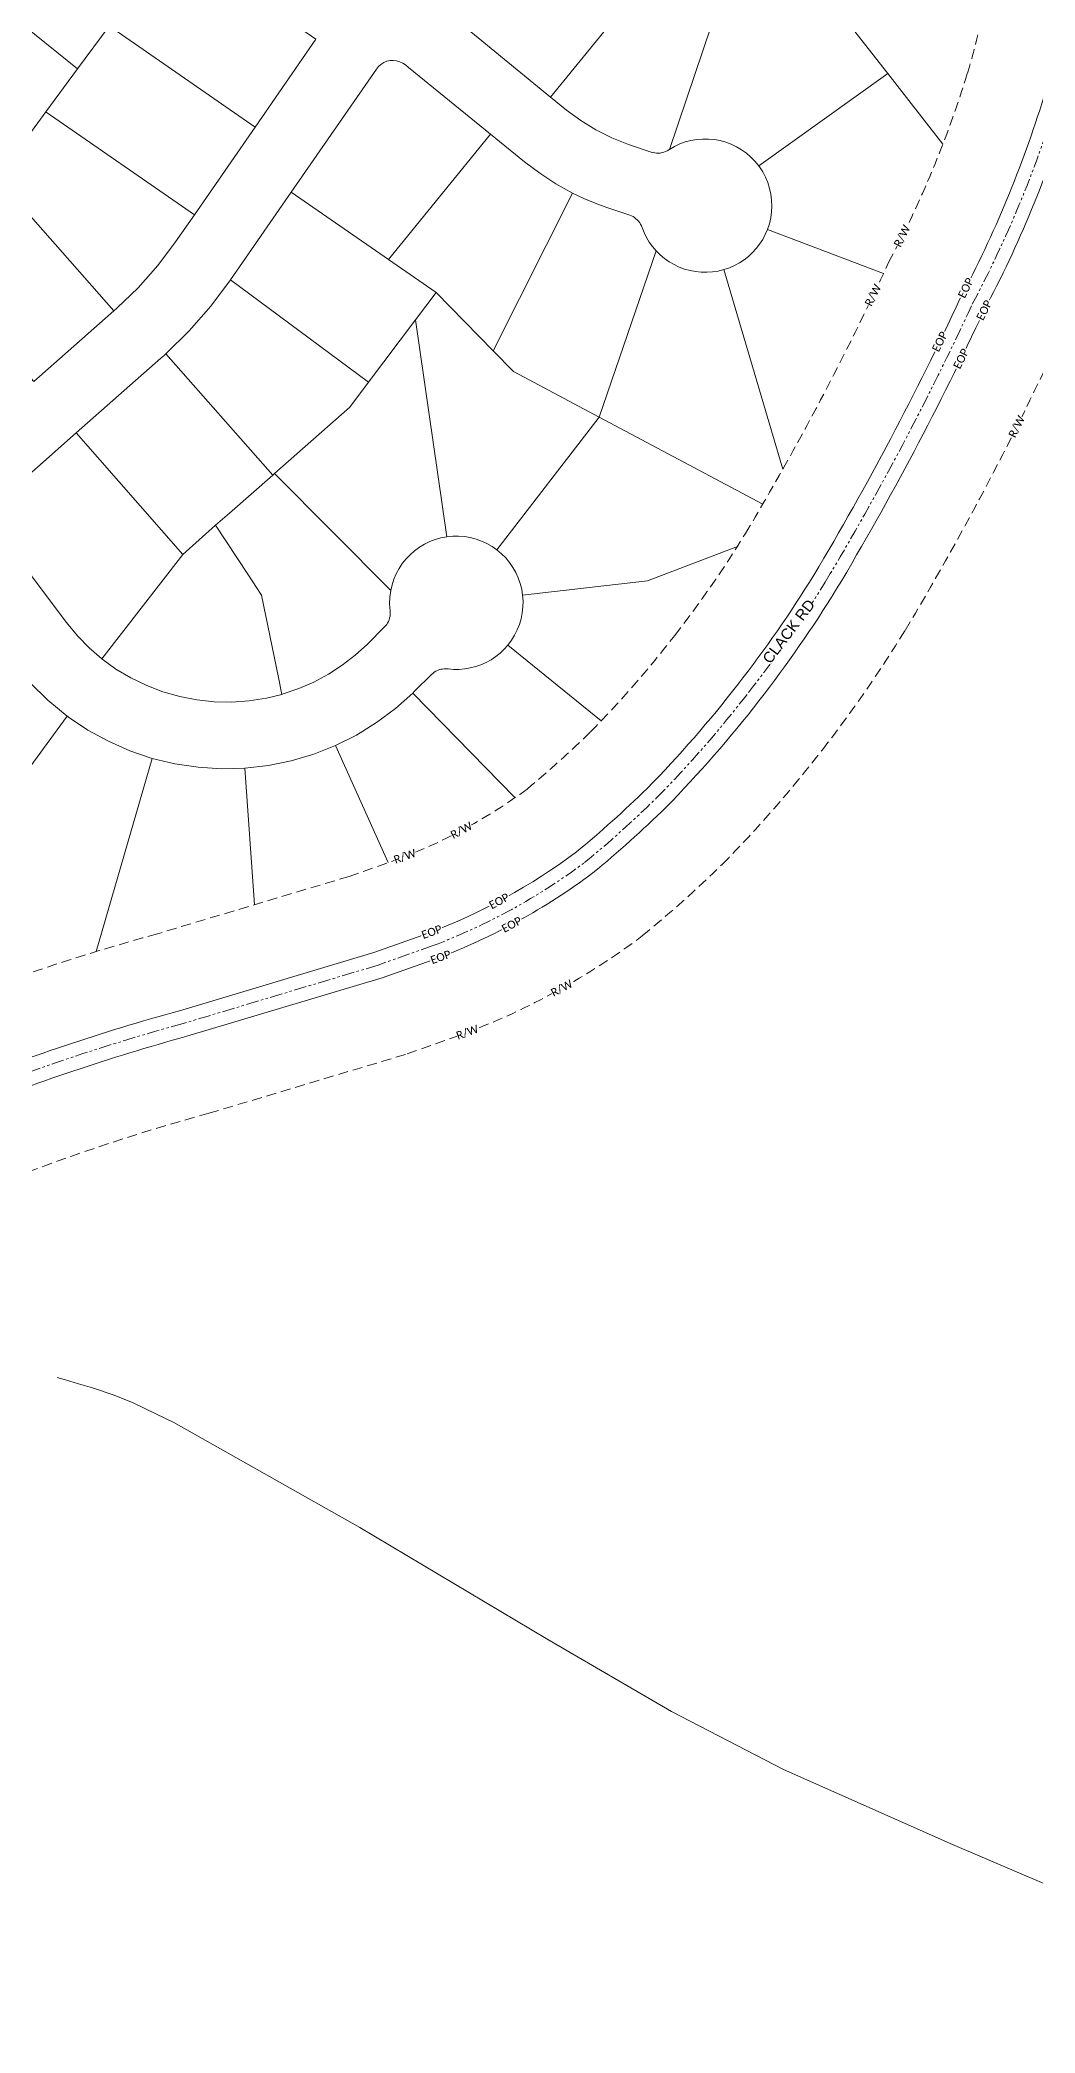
# Model space of a CAD drawing. Header units: inches. Extents: x 2378083 to 2398295, y 1463180 to 1483392.
# Drawn here: x 2388558 to 2389304, y 1468937 to 1470431 of the extents above; entities that cross this region are included whole.
import ezdxf

# ---------------------------------------------------------------- set-up
doc = ezdxf.new("R2010")
doc.units = ezdxf.units.IN
doc.header["$MEASUREMENT"] = 0
doc.linetypes.add('DASHED', pattern=[0.75, 0.5, -0.25])
doc.linetypes.add('PHANTOM2', pattern=[1.25, 0.625, -0.125, 0.125, -0.125, 0.125, -0.125])
for name, color, linetype in [('CENTER LINE', 6, 'PHANTOM2'), ('EOP', 6, 'Continuous'), ('LINE LABELS', 7, 'Continuous'), ('sc_greenville', 7, 'Continuous'), ('STREET NAMES', 250, 'Continuous')]:
    doc.layers.add(name, color=color, linetype=linetype)
doc.layers.add('ROW', color=3, linetype='DASHED', lineweight=35)
doc.styles.add('Legend', font='calibri.ttf')
doc.styles.get("Standard").update_dxf_attribs({"font": 'arial.ttf'})

msp = doc.modelspace()

# ---------------------------------------------------------------- linework, layer by layer
at = {"layer": 'EOP', "color": 6, "lineweight": 0}
for points in [[(2389310.2, 1470388.5, -0.047689), (2389247.6, 1470237.6, -0.026202), (2389137.8, 1470030, -0.027049), (2389080.9, 1469948.1, -0.02934), (2389012.8, 1469870, -0.020853), (2388959.8, 1469822.4, -0.069912), (2388849, 1469761.6), (2388808.1, 1469747.1), (2388662.3, 1469703.4, 0.02772), (2388491.5, 1469646.1, 0.024718), (2388353.8, 1469588.2), (2388276.3, 1469550.7, 0.114741), (2388147, 1469440.1, -0.233285), (2388099.9, 1469415.7, -0.003004), (2387990.7, 1469414.3), (2387678, 1469418.8, -0.414214), (2387658.3, 1469439.1), (2387663.8, 1469821.8)], [(2388528.1, 1469407.9, 0.042735), (2388404.2, 1469422.6, 0.016772), (2388267.9, 1469420.5), (2388197.4, 1469418.3, -0.655444), (2388181.7, 1469451.4, -0.09341), (2388285.3, 1469532.8), (2388362.4, 1469570.2, -0.024764), (2388498.6, 1469627.4, -0.027804), (2388667.9, 1469684.2), (2388814.3, 1469728.1), (2388855.9, 1469742.8, 0.070282), (2388972.2, 1469806.7, 0.021053), (2389026.9, 1469855.8, 0.029395), (2389096.7, 1469935.8, 0.02708), (2389154.9, 1470019.6, 0.026157), (2389265.5, 1470228.7, 0.047508), (2389329.3, 1470382.5, 0.088808)]]:
    msp.add_lwpolyline(points, format="xyb", dxfattribs=at)
at = {"layer": 'ROW', "color": 3, "linetype": 'DASHED', "lineweight": 0, "ltscale": 15}
for points in [[(2389270.2, 1470541.4, -0.090219), (2389252.9, 1470406.3, -0.04828), (2389193.9, 1470264.4, -0.026344), (2389086.5, 1470061.1, -0.026949), (2389033.5, 1469984.8, -0.029159), (2388970.5, 1469912.5, -0.020184), (2388922.8, 1469869.6, -0.068618), (2388828.3, 1469817.9), (2388789.4, 1469804.1), (2388645.8, 1469761.1, 0.027481), (2388470.2, 1469702.2, 0.02459), (2388327.7, 1469642.2), (2388249.4, 1469604.3, 0.100252), (2388114.6, 1469496, -0.003432), (2387991, 1469494.3), (2387719.1, 1469498.2), (2387723.8, 1469821)], [(2388540.2, 1469466.6, 0.042875), (2388405.7, 1469482.6, 0.010387), (2388318.8, 1469482.4), (2388388.5, 1469516.1, -0.024907), (2388520, 1469571.3, -0.028065), (2388684.4, 1469626.5), (2388833, 1469671), (2388876.5, 1469686.5, 0.071248), (2389009.2, 1469759.5, 0.021593), (2389069.3, 1469813.3, 0.029545), (2389144.2, 1469899, 0.027167), (2389206.2, 1469988.5, 0.026028), (2389319.3, 1470202, 0.047007)]]:
    msp.add_lwpolyline(points, format="xyb", dxfattribs=at)
at = {"layer": 'ROW', "color": 6, "lineweight": 50}
msp.add_circle((2388188.9, 1473286.1), 10106.2, dxfattribs=at)
at = {"layer": 'sc_greenville', "lineweight": 0}
for points in [[(2389234.5, 1470353.1), (2389193.2, 1470406.1), (2389148.3, 1470463.7), (2389105.6, 1470518.6), (2389076.6, 1470555.7), (2389009.9, 1470641.3), (2389003.5, 1470649.5), (2388958.9, 1470706.7)], [(2389047.1, 1470519.4), (2388940.4, 1470388.5), (2388863.9, 1470451.2)], [(2389061.2, 1470442.3), (2389029.5, 1470349.2), (2389029.2, 1470349), (2389029, 1470348.9), (2389027.8, 1470348.2), (2389026.6, 1470347.6), (2389025.3, 1470347.1), (2389024, 1470346.8), (2389022.6, 1470346.5), (2389021.3, 1470346.4), (2389019.9, 1470346.4), (2389018.6, 1470346.6), (2389017.2, 1470346.8), (2389015.9, 1470347.2), (2388998.8, 1470353), (2388986.4, 1470357.9), (2388974.5, 1470363.8), (2388963.1, 1470370.8), (2388952.4, 1470378.7), (2388940.4, 1470388.5), (2389047.1, 1470519.4)], [(2388863.9, 1470451.2), (2388940.4, 1470388.5), (2388952.4, 1470378.7), (2388963.1, 1470370.8), (2388974.5, 1470363.8), (2388986.4, 1470357.9), (2388998.8, 1470353), (2389015.9, 1470347.2), (2389017.2, 1470346.8), (2389018.6, 1470346.6), (2389019.9, 1470346.4), (2389021.3, 1470346.4), (2389022.6, 1470346.5), (2389024, 1470346.8), (2389025.3, 1470347.1), (2389026.6, 1470347.6), (2389027.8, 1470348.2), (2389029, 1470348.9), (2389029.2, 1470349), (2389029.5, 1470349.2), (2389033.3, 1470351.4), (2389037.3, 1470353.3), (2389041.4, 1470354.8), (2389045.7, 1470355.9), (2389050, 1470356.6), (2389054.4, 1470357), (2389058.8, 1470357), (2389063.2, 1470356.6), (2389067.6, 1470355.8), (2389071.8, 1470354.6), (2389075.9, 1470353.1), (2389079.9, 1470351.2), (2389083.7, 1470348.9), (2389087.3, 1470346.4), (2389090.6, 1470343.5), (2389093.7, 1470340.3), (2389096.5, 1470336.9), (2389096.7, 1470336.6), (2389096.8, 1470336.4), (2389097, 1470336.1), (2389099.5, 1470332.4), (2389101.6, 1470328.4), (2389103.3, 1470324.3), (2389104.6, 1470320), (2389105.6, 1470315.6), (2389106.2, 1470311.2), (2389106.4, 1470306.7), (2389106.1, 1470302.3), (2389105.5, 1470297.8), (2389104.5, 1470293.5), (2389103.1, 1470289.2), (2389101.4, 1470285.4), (2389099.5, 1470281.7), (2389097.2, 1470278.2), (2389094.6, 1470274.9), (2389091.8, 1470271.8), (2389088.8, 1470269), (2389085.5, 1470266.4), (2389082, 1470264.1), (2389078.3, 1470262.1), (2389074.5, 1470260.4), (2389070.4, 1470259.1), (2389066.2, 1470258), (2389061.9, 1470257.4), (2389057.7, 1470257.1), (2389053.4, 1470257.1), (2389049.2, 1470257.6), (2389045, 1470258.4), (2389040.8, 1470259.5), (2389036.8, 1470261), (2389033, 1470262.8), (2389029.3, 1470265), (2389025.8, 1470267.5), (2389022.5, 1470270.2), (2389019.5, 1470273.2), (2389016.9, 1470276.4), (2389014.5, 1470279.7), (2389012.4, 1470283.2), (2389010.6, 1470286.8), (2389009.1, 1470290.6), (2389008.6, 1470291.9), (2389008, 1470293.1), (2389007.3, 1470294.2), (2389006.5, 1470295.3), (2389005.5, 1470296.3), (2389004.5, 1470297.2), (2389003.4, 1470298.1), (2389002.3, 1470298.8), (2389001.1, 1470299.4), (2388999.8, 1470299.9), (2388982.7, 1470305.7), (2388974, 1470308.9), (2388965.4, 1470312.5), (2388957, 1470316.5), (2388944.4, 1470323.4), (2388932.3, 1470331.3), (2388920.8, 1470340), (2388895.5, 1470360.6), (2388834, 1470410.7), (2388831.7, 1470412.6), (2388829.7, 1470414), (2388827.4, 1470415), (2388825, 1470415.7), (2388822.6, 1470415.9), (2388820.1, 1470415.8), (2388817.7, 1470415.3), (2388815.4, 1470414.3), (2388813.3, 1470413), (2388811.5, 1470411.4), (2388809.9, 1470409.5), (2388746, 1470317.1), (2388700.5, 1470251.3), (2388685.8, 1470231.7), (2388669.6, 1470213.1), (2388652, 1470195.9), (2388650.8, 1470194.8), (2388649.6, 1470193.7), (2388648.4, 1470192.6), (2388584.9, 1470136.6), (2388526.6, 1470085.1)], [(2388553.2, 1470175.3), (2388613.1, 1470228.2), (2388615.3, 1470230.1), (2388631.3, 1470245.5), (2388646, 1470262.1), (2388659.4, 1470279.8), (2388673.5, 1470300.2), (2388719, 1470366), (2388764.5, 1470431.8)], [(2389190, 1470256.1), (2389103.1, 1470289.2), (2389104.5, 1470293.5), (2389105.5, 1470297.8), (2389106.1, 1470302.3), (2389106.4, 1470306.7), (2389106.2, 1470311.2), (2389105.6, 1470315.6), (2389104.6, 1470320), (2389103.3, 1470324.3), (2389101.6, 1470328.4), (2389099.5, 1470332.4), (2389097, 1470336.1), (2389096.8, 1470336.4), (2389096.7, 1470336.6), (2389096.5, 1470336.9), (2389193.2, 1470406.1), (2389234.5, 1470353.1)], [(2389114.5, 1470109.4), (2389070.4, 1470259.1), (2389074.5, 1470260.4), (2389078.3, 1470262.1), (2389082, 1470264.1), (2389085.5, 1470266.4), (2389088.8, 1470269), (2389091.8, 1470271.8), (2389094.6, 1470274.9), (2389097.2, 1470278.2), (2389099.5, 1470281.7), (2389101.4, 1470285.4), (2389103.1, 1470289.2), (2389190, 1470256.1)], [(2389099.6, 1470083.3), (2388977, 1470148.4), (2389019.5, 1470273.2), (2389022.5, 1470270.2), (2389025.8, 1470267.5), (2389029.3, 1470265), (2389033, 1470262.8), (2389036.8, 1470261), (2389040.8, 1470259.5), (2389045, 1470258.4), (2389049.2, 1470257.6), (2389053.4, 1470257.1), (2389057.7, 1470257.1), (2389061.9, 1470257.4), (2389066.2, 1470258), (2389070.4, 1470259.1), (2389114.5, 1470109.4)], [(2389080.5, 1470051.5), (2389013.2, 1470025.8), (2388919.5, 1470015), (2388918.8, 1470019.5), (2388917.7, 1470023.7), (2388916.2, 1470027.9), (2388914.4, 1470032), (2388912.2, 1470035.8), (2388909.7, 1470039.5), (2388906.9, 1470042.9), (2388903.7, 1470046), (2388900.3, 1470048.9), (2388977, 1470148.4), (2389099.6, 1470083.3)], [(2388526.6, 1470085.1), (2388584.9, 1470136.6), (2388664.8, 1470045.4), (2388664.8, 1470045.4), (2388604.1, 1469967.3), (2388594.6, 1469975.6), (2388585.8, 1469984.6), (2388577.7, 1469994.4), (2388524.6, 1470064.8)], [(2388524.6, 1470064.8), (2388577.7, 1469994.4), (2388585.8, 1469984.6), (2388594.6, 1469975.6), (2388604.1, 1469967.3), (2388614.7, 1469959.6), (2388625.9, 1469952.9), (2388637.7, 1469947.2), (2388649.9, 1469942.5), (2388662.5, 1469938.9), (2388675.3, 1469936.4), (2388688.3, 1469935), (2388701.4, 1469934.8), (2388714.5, 1469935.7), (2388727.4, 1469937.7), (2388739, 1469940.6), (2388740.1, 1469940.9), (2388751.8, 1469944.9), (2388763.1, 1469949.8), (2388774, 1469955.7), (2388784.3, 1469962.4), (2388794.1, 1469970), (2388803.2, 1469978.3), (2388815.8, 1469990.9), (2388816.8, 1469991.9), (2388817.6, 1469993), (2388818.3, 1469994.1), (2388818.9, 1469995.3), (2388819.4, 1469996.6), (2388819.8, 1469997.9), (2388820.1, 1469999.2), (2388820.2, 1470000.6), (2388820.3, 1470002), (2388820.2, 1470003.3), (2388819.8, 1470008.3), (2388820, 1470013.4), (2388820.6, 1470018.4), (2388821.6, 1470022.7), (2388823, 1470026.9), (2388824.8, 1470031), (2388826.9, 1470034.9), (2388829.3, 1470038.6), (2388832.1, 1470042.1), (2388835.2, 1470045.3), (2388838.5, 1470048.3), (2388842.1, 1470050.9), (2388845.9, 1470053.2), (2388849.9, 1470055.1), (2388854, 1470056.7), (2388858.3, 1470057.9), (2388862.7, 1470058.8), (2388867.1, 1470059.2), (2388871.5, 1470059.2), (2388875.9, 1470058.9), (2388880.3, 1470058.2), (2388884.6, 1470057), (2388888.8, 1470055.5), (2388892.8, 1470053.7), (2388896.7, 1470051.4), (2388900.3, 1470048.9), (2388903.7, 1470046), (2388906.9, 1470042.9), (2388909.7, 1470039.5), (2388912.2, 1470035.8), (2388914.4, 1470032), (2388916.2, 1470027.9), (2388917.7, 1470023.7), (2388918.8, 1470019.5), (2388919.5, 1470015), (2388919.8, 1470010.5), (2388919.7, 1470006.1), (2388919.2, 1470001.7), (2388918.4, 1469997.3), (2388917.1, 1469993.1), (2388915.5, 1469988.9), (2388913.5, 1469985), (2388911.2, 1469981.2), (2388908.5, 1469977.6), (2388905.7, 1469974.5), (2388902.7, 1469971.6), (2388899.4, 1469968.9), (2388895.9, 1469966.6), (2388892.2, 1469964.6), (2388888.3, 1469962.8), (2388884.4, 1469961.4), (2388880.3, 1469960.4), (2388876.2, 1469959.7), (2388872, 1469959.3), (2388867.7, 1469959.3), (2388863.6, 1469959.7), (2388862.2, 1469959.8), (2388860.8, 1469959.8), (2388859.5, 1469959.6), (2388858.1, 1469959.4), (2388856.8, 1469959), (2388855.6, 1469958.5), (2388854.4, 1469957.9), (2388853.2, 1469957.2), (2388852.1, 1469956.3), (2388851.1, 1469955.4), (2388838.5, 1469942.9), (2388838, 1469942.5), (2388837.6, 1469942), (2388837.2, 1469941.6), (2388824.1, 1469929.9), (2388810, 1469919.4), (2388795, 1469910.1), (2388779.3, 1469902.2), (2388763, 1469895.7), (2388746.1, 1469890.7), (2388728.9, 1469887.2), (2388711.4, 1469885.2), (2388693.8, 1469884.8), (2388676.3, 1469885.9), (2388658.9, 1469888.5), (2388641.8, 1469892.6), (2388625.1, 1469898.3), (2388609, 1469905.4), (2388593.6, 1469913.8), (2388579, 1469923.6), (2388578.5, 1469924), (2388578.2, 1469924.2), (2388563.5, 1469936.2), (2388550, 1469949.6)], [(2388978.5, 1469920.8), (2388908.5, 1469977.6), (2388911.2, 1469981.2), (2388913.5, 1469985), (2388915.5, 1469988.9), (2388917.1, 1469993.1), (2388918.4, 1469997.3), (2388919.2, 1470001.7), (2388919.7, 1470006.1), (2388919.8, 1470010.5), (2388919.5, 1470015), (2389013.2, 1470025.8), (2389080.5, 1470051.5)], [(2388913.8, 1469863.2), (2388837.2, 1469941.6), (2388837.6, 1469942), (2388838, 1469942.5), (2388838.5, 1469942.9), (2388851.1, 1469955.4), (2388852.1, 1469956.3), (2388853.2, 1469957.2), (2388854.4, 1469957.9), (2388855.6, 1469958.5), (2388856.8, 1469959), (2388858.1, 1469959.4), (2388859.5, 1469959.6), (2388860.8, 1469959.8), (2388862.2, 1469959.8), (2388863.6, 1469959.7), (2388867.7, 1469959.3), (2388872, 1469959.3), (2388876.2, 1469959.7), (2388880.3, 1469960.4), (2388884.4, 1469961.4), (2388888.3, 1469962.8), (2388892.2, 1469964.6), (2388895.9, 1469966.6), (2388899.4, 1469968.9), (2388902.7, 1469971.6), (2388905.7, 1469974.5), (2388908.5, 1469977.6), (2388978.5, 1469920.8)], [(2388818.7, 1469814.5), (2388779.3, 1469902.2), (2388795, 1469910.1), (2388810, 1469919.4), (2388824.1, 1469929.9), (2388837.2, 1469941.6), (2388913.8, 1469863.2)], [(2388540.8, 1469728.5), (2388519.6, 1469800.8), (2388540.5, 1469872.9), (2388578.2, 1469924.2), (2388578.5, 1469924), (2388579, 1469923.6), (2388593.6, 1469913.8), (2388609, 1469905.4), (2388625.1, 1469898.3), (2388641.8, 1469892.6), (2388599.8, 1469747.7)], [(2388599.8, 1469747.7), (2388641.8, 1469892.6), (2388658.9, 1469888.5), (2388676.3, 1469885.9), (2388693.8, 1469884.8), (2388711.4, 1469885.2), (2388718.5, 1469782.9)], [(2388718.5, 1469782.9), (2388711.4, 1469885.2), (2388728.9, 1469887.2), (2388746.1, 1469890.7), (2388763, 1469895.7), (2388779.3, 1469902.2), (2388818.7, 1469814.5)], [(2389356.5, 1469029.2), (2389241.7, 1469078.2), (2389115, 1469134.4), (2389031, 1469177.9), (2388938.5, 1469231.9), (2388797.5, 1469316), (2388658, 1469394.5), (2388644.5, 1469401.1), (2388627, 1469409.5), (2388612.5, 1469415.4), (2388597, 1469420.7), (2388586.7, 1469423.7), (2388576.8, 1469426.6), (2388570.6, 1469428.3)]]:
    msp.add_lwpolyline(points, dxfattribs=at)
for points in [[(2388641.6, 1470485.3), (2388609.6, 1470441.7), (2388585.9, 1470409.6), (2388490.1, 1470486.9), (2388499.1, 1470498.4), (2388507.4, 1470510.4), (2388537.1, 1470554.7), (2388543.6, 1470564.4), (2388543.8, 1470564.2), (2388641.6, 1470485.3)], [(2388764.5, 1470431.8), (2388719, 1470366), (2388609.8, 1470441.6), (2388609.6, 1470441.7), (2388641.6, 1470485.3), (2388657, 1470506.2), (2388657.3, 1470506), (2388764.5, 1470431.8)], [(2389193.2, 1470406.1), (2389096.5, 1470336.9), (2389093.7, 1470340.3), (2389090.6, 1470343.5), (2389087.3, 1470346.4), (2389083.7, 1470348.9), (2389079.9, 1470351.2), (2389075.9, 1470353.1), (2389071.8, 1470354.6), (2389067.6, 1470355.8), (2389063.2, 1470356.6), (2389058.8, 1470357), (2389054.4, 1470357), (2389050, 1470356.6), (2389045.7, 1470355.9), (2389041.4, 1470354.8), (2389037.3, 1470353.3), (2389033.3, 1470351.4), (2389029.5, 1470349.2), (2389061.2, 1470442.3), (2389104.3, 1470516.4), (2389105.6, 1470518.6), (2389148.3, 1470463.7), (2389193.2, 1470406.1)], [(2388585.9, 1470409.6), (2388562.1, 1470377.3), (2388547.3, 1470357.2), (2388525.7, 1470336.8), (2388434.8, 1470430.9), (2388436.3, 1470432.2), (2388458.5, 1470452.8), (2388474.8, 1470469.2), (2388490, 1470486.6), (2388490.1, 1470486.9), (2388585.9, 1470409.6)], [(2388719, 1470366), (2388673.5, 1470300.2), (2388562.3, 1470377.1), (2388562.1, 1470377.3), (2388585.9, 1470409.6), (2388609.6, 1470441.7), (2388609.8, 1470441.6), (2388719, 1470366)], [(2388895.5, 1470360.6), (2388819, 1470266.6), (2388746, 1470317.1), (2388809.9, 1470409.5), (2388811.5, 1470411.4), (2388813.3, 1470413), (2388815.4, 1470414.3), (2388817.7, 1470415.3), (2388820.1, 1470415.8), (2388822.6, 1470415.9), (2388825, 1470415.7), (2388827.4, 1470415), (2388829.7, 1470414), (2388831.7, 1470412.6), (2388834, 1470410.7), (2388895.5, 1470360.6)], [(2388673.5, 1470300.2), (2388659.4, 1470279.8), (2388646, 1470262.1), (2388631.3, 1470245.5), (2388615.3, 1470230.1), (2388613.1, 1470228.2), (2388521.2, 1470332.3), (2388525.7, 1470336.8), (2388547.3, 1470357.2), (2388562.1, 1470377.3), (2388562.3, 1470377.1), (2388673.5, 1470300.2)], [(2388957, 1470316.5), (2388897.4, 1470198.3), (2388854.7, 1470241.9), (2388819, 1470266.6), (2388895.5, 1470360.6), (2388920.8, 1470340), (2388932.3, 1470331.3), (2388944.4, 1470323.4), (2388957, 1470316.5)], [(2388613.1, 1470228.2), (2388553.2, 1470175.3), (2388463, 1470277.4), (2388467.4, 1470281.7), (2388521.2, 1470332.3), (2388613.1, 1470228.2)], [(2388819, 1470266.6), (2388854.7, 1470241.9), (2388839.2, 1470221.3), (2388804.1, 1470174.8), (2388700.5, 1470251.3), (2388746, 1470317.1), (2388819, 1470266.6)], [(2389019.5, 1470273.2), (2388977, 1470148.4), (2388912.8, 1470182.6), (2388897.4, 1470198.3), (2388957, 1470316.5), (2388965.4, 1470312.5), (2388974, 1470308.9), (2388982.7, 1470305.7), (2388999.8, 1470299.9), (2389001.1, 1470299.4), (2389002.3, 1470298.8), (2389003.4, 1470298.1), (2389004.5, 1470297.2), (2389005.5, 1470296.3), (2389006.5, 1470295.3), (2389007.3, 1470294.2), (2389008, 1470293.1), (2389008.6, 1470291.9), (2389009.1, 1470290.6), (2389010.6, 1470286.8), (2389012.4, 1470283.2), (2389014.5, 1470279.7), (2389016.9, 1470276.4), (2389019.5, 1470273.2)], [(2388804.1, 1470174.8), (2388789.9, 1470155.9), (2388733.5, 1470106.1), (2388732.3, 1470105), (2388652, 1470195.9), (2388669.6, 1470213.1), (2388685.8, 1470231.7), (2388700.5, 1470251.3), (2388804.1, 1470174.8)], [(2388897.4, 1470198.3), (2388912.8, 1470182.6), (2388977, 1470148.4), (2388900.3, 1470048.9), (2388896.7, 1470051.4), (2388892.8, 1470053.7), (2388888.8, 1470055.5), (2388884.6, 1470057), (2388880.3, 1470058.2), (2388875.9, 1470058.9), (2388871.5, 1470059.2), (2388867.1, 1470059.2), (2388862.7, 1470058.8), (2388839.2, 1470221.3), (2388854.7, 1470241.9), (2388897.4, 1470198.3)], [(2388862.7, 1470058.8), (2388858.3, 1470057.9), (2388854, 1470056.7), (2388849.9, 1470055.1), (2388845.9, 1470053.2), (2388842.1, 1470050.9), (2388838.5, 1470048.3), (2388835.2, 1470045.3), (2388832.1, 1470042.1), (2388829.3, 1470038.6), (2388826.9, 1470034.9), (2388824.8, 1470031), (2388823, 1470026.9), (2388821.6, 1470022.7), (2388820.6, 1470018.4), (2388733.5, 1470106.1), (2388789.9, 1470155.9), (2388804.1, 1470174.8), (2388839.2, 1470221.3), (2388862.7, 1470058.8)], [(2388732.3, 1470105), (2388699.9, 1470076.5), (2388689.4, 1470067.4), (2388664.8, 1470045.4), (2388584.9, 1470136.6), (2388648.4, 1470192.6), (2388649.6, 1470193.7), (2388650.8, 1470194.8), (2388652, 1470195.9), (2388732.3, 1470105)], [(2388820.6, 1470018.4), (2388820, 1470013.4), (2388819.8, 1470008.3), (2388820.2, 1470003.3), (2388820.3, 1470002), (2388820.2, 1470000.6), (2388820.1, 1469999.2), (2388819.8, 1469997.9), (2388819.4, 1469996.6), (2388818.9, 1469995.3), (2388818.3, 1469994.1), (2388817.6, 1469993), (2388816.8, 1469991.9), (2388815.8, 1469990.9), (2388803.2, 1469978.3), (2388794.1, 1469970), (2388784.3, 1469962.4), (2388774, 1469955.7), (2388763.1, 1469949.8), (2388751.8, 1469944.9), (2388740.1, 1469940.9), (2388739, 1469940.6), (2388736.5, 1469953.2), (2388723.8, 1470015), (2388713.5, 1470030.7), (2388689.4, 1470067.4), (2388699.9, 1470076.5), (2388732.3, 1470105), (2388733.5, 1470106.1), (2388820.6, 1470018.4)], [(2388713.5, 1470030.7), (2388723.8, 1470015), (2388736.5, 1469953.2), (2388739, 1469940.6), (2388727.4, 1469937.7), (2388714.5, 1469935.7), (2388701.4, 1469934.8), (2388688.3, 1469935), (2388675.3, 1469936.4), (2388662.5, 1469938.9), (2388649.9, 1469942.5), (2388637.7, 1469947.2), (2388625.9, 1469952.9), (2388614.7, 1469959.6), (2388604.1, 1469967.3), (2388664.8, 1470045.4), (2388689.4, 1470067.4), (2388713.5, 1470030.7)], [(2388578.2, 1469924.2), (2388540.5, 1469872.9), (2388519.6, 1469800.8), (2388491.2, 1469835), (2388434, 1469903.6), (2388529.3, 1469975.5), (2388537.9, 1469964.2), (2388550, 1469949.6), (2388563.5, 1469936.2), (2388578.2, 1469924.2)]]:
    msp.add_lwpolyline(points, close=True, dxfattribs=at)

# ---------------------------------------------------------------- next in the draw order: texts
at = {"layer": 'LINE LABELS', "char_height": 6, "width": 15.519, "attachment_point": 5, "style": 'Legend', "bg_fill": 3, "box_fill_scale": 1.1, "bg_fill_color": 256, "bg_fill_transparency": 0}
for s, insert, rotation in [('\\pxqc;R/W', (2389204.1, 1470284.2), 63.4148), ('\\pxqc;R/W', (2389182.3, 1470239.8), 63.4148), ('EOP', (2389265.5, 1470228.7), 63.4148), ('EOP', (2389248.2, 1470192.3), 63.4148), ('\\pxqc;R/W', (2389290, 1470141.3), 63.4148), ('\\pxqc;R/W', (2388873.7, 1469838.5), 28.0936), ('\\pxqc;R/W', (2388831.3, 1469819), 19.521), ('EOP', (2388911.3, 1469768), 28.0936), ('EOP', (2388858.1, 1469743.6), 19.521), ('\\pxqc;R/W', (2388948.9, 1469720.2), 28.0936), ('\\pxqc;R/W', (2388878.1, 1469687.1), 19.521)]:
    msp.add_mtext(s, dxfattribs=dict(at, insert=insert, rotation=rotation))

# ---------------------------------------------------------------- next in the draw order: texts
for insert, rotation in [((2389251.7, 1470245.4), 63.4148), ((2389232.2, 1470205.1), 63.4148), ((2388901.9, 1469785.6), 28.0936), ((2388851.4, 1469762.5), 19.521)]:
    msp.add_mtext('EOP', dxfattribs=dict(at, insert=insert, rotation=rotation))

# ---------------------------------------------------------------- next in the draw order: linework, layer by layer
at = {"layer": 'CENTER LINE', "color": 7, "linetype": 'PHANTOM2', "lineweight": 0, "ltscale": 15}
msp.add_lwpolyline([(2389319.8, 1470385.5, -0.047597), (2389256.6, 1470233.2, -0.026179), (2389146.4, 1470024.8, -0.027065), (2389088.8, 1469941.9, -0.029368), (2389019.9, 1469862.9, -0.020954), (2388966, 1469814.5, -0.0701), (2388852.4, 1469752.2), (2388811.2, 1469737.6), (2388665.1, 1469693.8, 0.027762), (2388495.1, 1469636.8, 0.024741), (2388358.1, 1469579.2), (2388280.8, 1469541.7, 0.13737), (2388136.9, 1469407)], format="xyb", dxfattribs=at)

# ---------------------------------------------------------------- next in the draw order: texts
at = {"layer": 'STREET NAMES', "color": 7, "insert": (2389105.2, 1469962.8), "char_height": 8, "width": 55.998, "attachment_point": 7, "rotation": 52.8691, "bg_fill": 3, "box_fill_scale": 1, "bg_fill_color": 256, "bg_fill_transparency": 0}
msp.add_mtext('CLACK RD', dxfattribs=at)

doc.saveas('drawing.dxf')
